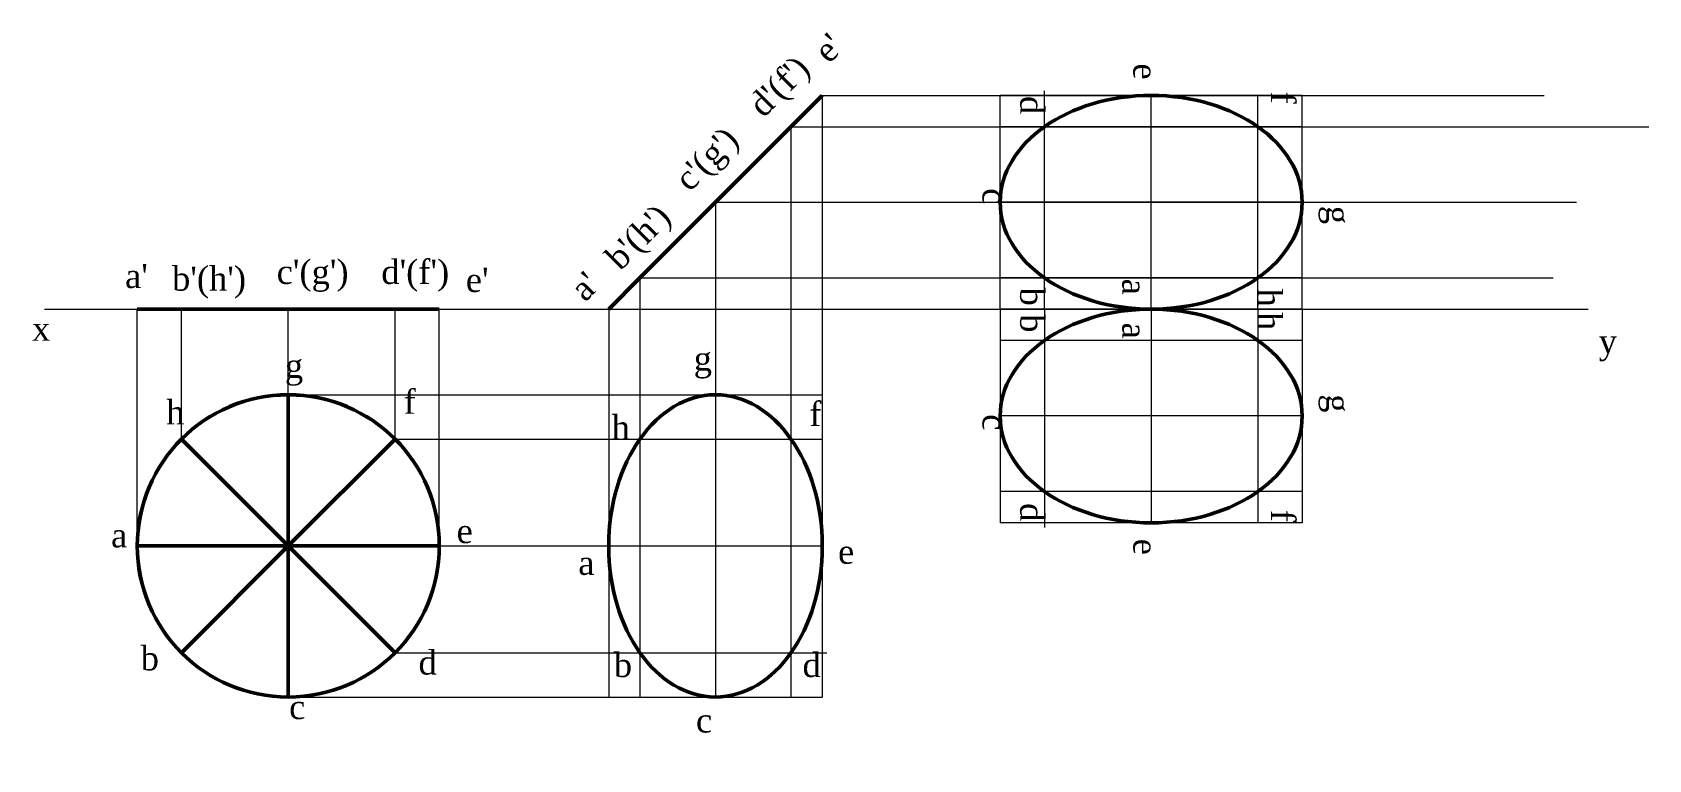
# Paper-space layout 'Layout23' of a CAD drawing. Header units: millimetres. Extents: x 11 to 278, y 9 to 130.
import ezdxf

# ---------------------------------------------------------------- set-up
doc = ezdxf.new("R2010")
doc.units = ezdxf.units.MM
for name, color, linetype, lineweight in [('PROJECTION LINE', 5, 'Continuous', 5), ('VISIBLE LINE', 250, 'Continuous', 50), ('XY LINE', 1, 'Continuous', 15)]:
    doc.layers.add(name, color=color, linetype=linetype, lineweight=lineweight)
doc.styles.get("Standard").update_dxf_attribs({"font": 'times.ttf', "height": 4})

# ---------------------------------------------------------------- blocks, each defined once
blk = doc.blocks.new('*U92')
at = {"layer": 'VISIBLE LINE'}
blk.add_line((25, 25), (50, 25), dxfattribs=at)
blk.add_circle((25, 25), 25, dxfattribs=at)
blk = doc.blocks.new('*U93')
at = {"layer": 'VISIBLE LINE', "color": 0, "linetype": 'ByBlock', "lineweight": -2, "transparency": 16777216}
for p, rotation in [((53.09, 9.29), 45.00000000000001), ((88.44, 44.65), 135), ((53.09, 80), 225.0000000000001), ((17.73, 44.65), 315), ((78.09, 19.65), 90.00000000000001), ((78.09, 69.65), 180), ((28.09, 69.65), 269.9999999999999)]:
    blk.add_blockref('*U92', p, dxfattribs=dict(at, rotation=rotation))
blk.add_blockref('*U92', (28.09, 19.65), dxfattribs=at)

psp = doc.layouts.new('Layout23')

# ---------------------------------------------------------------- linework, layer by layer
at = {"layer": 'PROJECTION LINE'}
for p, q in [((141.5, 119.17), (141.5, 19.65)), ((141.5, 119.17), (261, 119.17)), ((220.96, 119.17), (170.96, 119.17)), ((170.96, 83.81), (170.96, 119.17)), ((178.28, 83.81), (178.28, 119.92)), ((195.96, 83.81), (195.96, 119.17)), ((213.64, 83.81), (213.64, 119.17)), ((220.96, 83.81), (220.96, 119.17)), ((136.32, 113.99), (136.32, 19.65)), ((136.32, 113.99), (278.33, 113.99)), ((220.96, 113.99), (170.96, 113.99)), ((123.82, 101.49), (123.82, 19.65)), ((123.82, 101.49), (266.39, 101.49)), ((220.96, 101.49), (170.96, 101.49)), ((111.32, 88.99), (111.32, 19.65)), ((111.32, 88.99), (262.54, 88.99)), ((220.96, 88.99), (170.96, 88.99)), ((28.09, 44.65), (28.09, 83.81)), ((35.41, 62.33), (35.41, 83.81)), ((53.09, 69.65), (53.09, 83.81)), ((70.76, 62.33), (70.76, 83.81)), ((78.09, 44.65), (78.09, 83.81)), ((106.15, 83.81), (106.15, 19.65)), ((220.96, 83.81), (170.96, 83.81)), ((170.96, 83.81), (170.96, 48.46)), ((220.96, 83.81), (170.96, 83.81)), ((178.28, 83.81), (178.28, 47.71)), ((195.96, 83.81), (195.96, 48.46)), ((213.64, 83.81), (213.64, 48.46)), ((220.96, 83.81), (220.96, 48.46)), ((220.96, 78.64), (170.96, 78.64)), ((53.09, 69.65), (141.5, 69.65)), ((220.96, 66.14), (170.96, 66.14)), ((70.76, 62.33), (141.5, 62.33)), ((220.96, 53.64), (170.96, 53.64)), ((220.96, 48.46), (170.96, 48.46)), ((78.09, 44.65), (141.5, 44.65)), ((70.76, 26.97), (142.25, 26.97)), ((53.09, 19.65), (141.5, 19.65))]:
    psp.add_line(p, q, dxfattribs=at)
at = {"layer": 'VISIBLE LINE'}
for p, q in [((136.32, 113.99), (141.5, 119.17)), ((123.82, 101.49), (136.32, 113.99)), ((111.32, 88.99), (123.82, 101.49)), ((106.15, 83.81), (111.32, 88.99)), ((28.09, 83.81), (35.41, 83.81)), ((35.41, 83.81), (53.09, 83.81)), ((53.09, 83.81), (70.76, 83.81)), ((70.76, 83.81), (78.09, 83.81))]:
    psp.add_line(p, q, dxfattribs=at)
at = {"layer": 'VISIBLE LINE', "extrusion": (0, 0, -1)}
psp.add_ellipse((195.96, 101.49), major_axis=(25, 0), ratio=0.707107, dxfattribs=at)
at = {"layer": 'VISIBLE LINE'}
for centre, major_axis in [((195.96, 66.14), (25, 0)), ((123.82, 44.65), (0, 25))]:
    psp.add_ellipse(centre, major_axis=major_axis, ratio=0.707107, dxfattribs=at)
at = {"layer": 'XY LINE'}
psp.add_line((12.75, 83.81), (268.31, 83.81), dxfattribs=at)

# ---------------------------------------------------------------- block references
at = {"layer": 'VISIBLE LINE'}
psp.add_blockref('*U93', (0, 0), dxfattribs=at)

# ---------------------------------------------------------------- texts
at = {"layer": 'PROJECTION LINE'}
for s, rotation, p in [("e'", 45, (142.61, 124.29)), ("d'(f')", 45, (131.78, 115.33)), ('e', 270, (193.01, 124.46)), ('d', 270, (174.27, 119.07)), ('f', 270, (215.78, 119.8)), ("c'(g')", 45, (119.53, 103.08)), ('c', 270, (168.03, 103.82)), ("b'(h')", 45, (108.06, 90.05)), ('g', 270, (224.96, 100.91)), ("a'", 45, (102.25, 84.87)), ('a', 270, (191.17, 88.86)), ('b', 270, (174.27, 87.39)), ('h', 270, (213.57, 87.24)), ('b', 270, (174.27, 82.98)), ('h', 270, (213.57, 83.34)), ('a', 270, (191.17, 81.59)), ('g', 270, (224.96, 69.74)), ('c', 270, (168.03, 66.44)), ('d', 270, (174.27, 51.73)), ('f', 270, (215.78, 50.62)), ('e', 270, (193.01, 45.84))]:
    psp.add_text(s, height=4, rotation=rotation, dxfattribs=at).set_placement(p)
for s, p in [("a'", (26.07, 87.31)), ("b'(h')", (33.85, 86.87)), ("c'(g')", (51.17, 87.98)), ("d'(f')", (68.5, 87.98)), ("e'", (82.49, 86.65)), ('g', (52.53, 72.46)), ('g', (120.22, 73.65)), ('f', (72.19, 66.5)), ('h', (32.88, 64.75)), ('f', (139.34, 64.47)), ('h', (106.62, 62.26)), ('a', (23.75, 44.41)), ('e', (80.96, 45.11)), ('e', (144.12, 41.69)), ('a', (101.1, 39.86)), ('b', (28.66, 24.07)), ('d', (74.65, 23.37)), ('b', (106.99, 22.96)), ('d', (138.24, 22.96)), ('c', (53.23, 16)), ('c', (120.59, 13.78))]:
    psp.add_text(s, height=4, dxfattribs=at).set_placement(p)
at = {"layer": 'XY LINE'}
for s, p in [('x', (10.66, 78.58)), ('y', (270.06, 76.49))]:
    psp.add_text(s, height=4, dxfattribs=at).set_placement(p)

doc.saveas('drawing.dxf')
